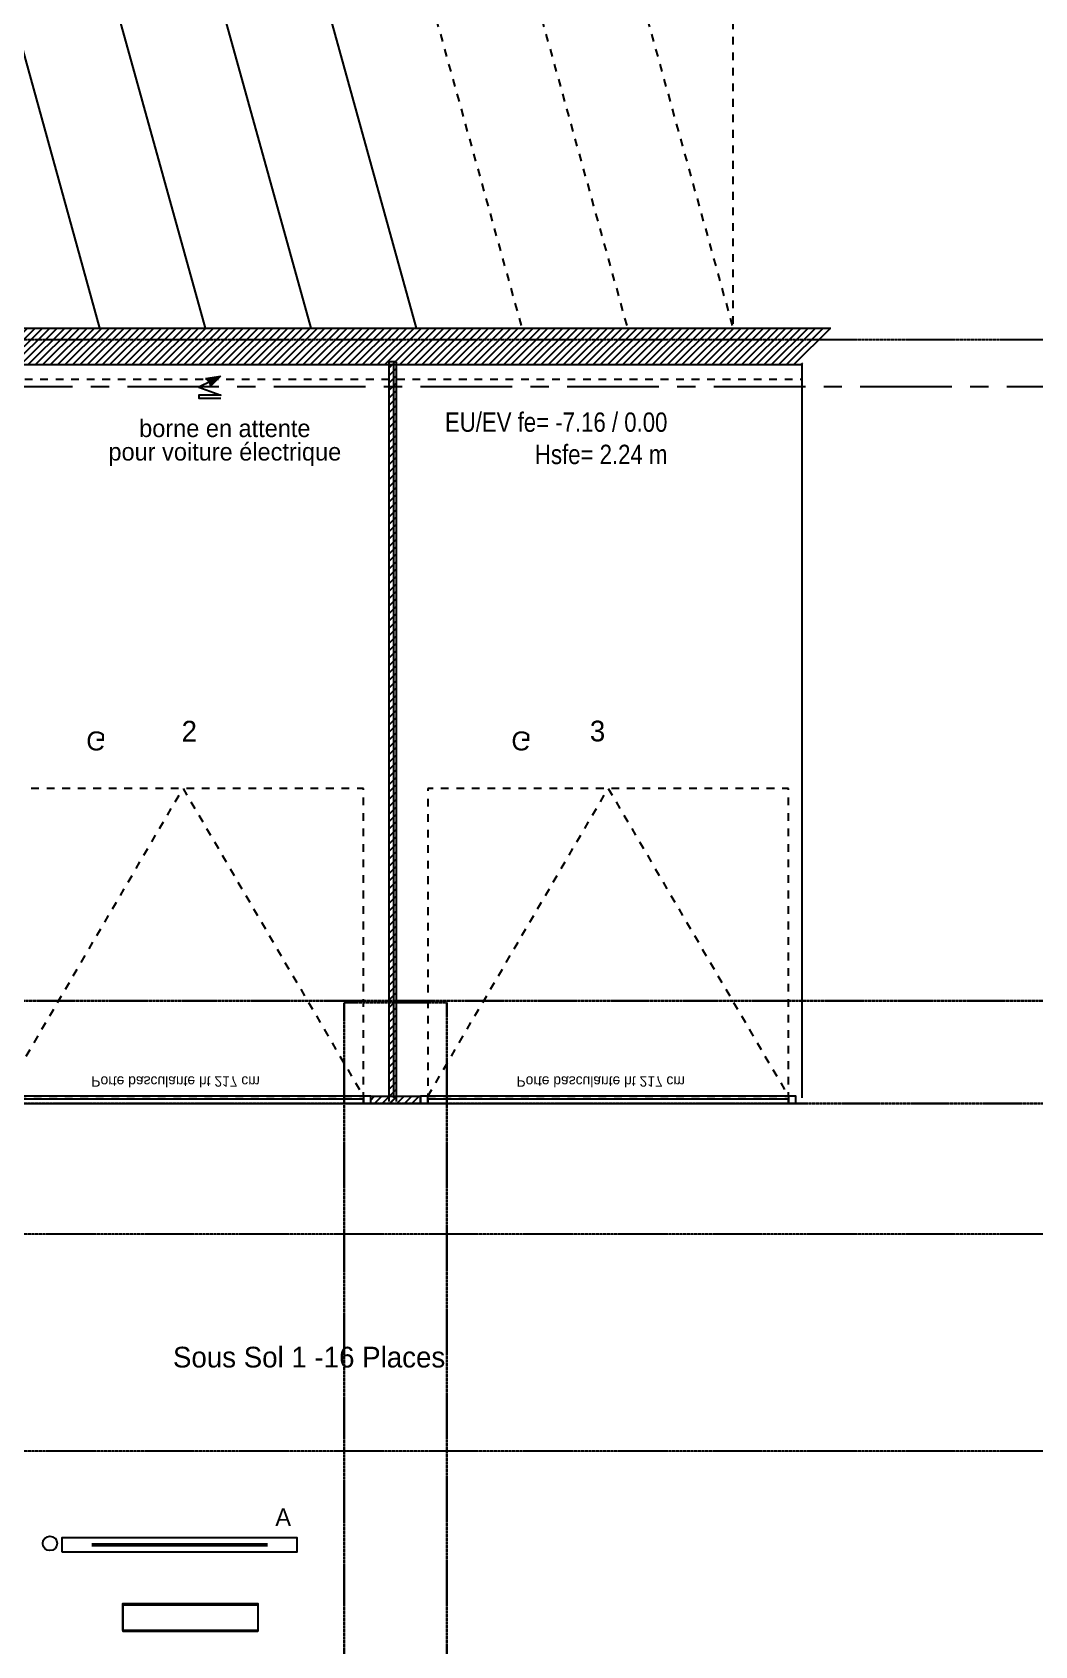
# Model space of a CAD drawing. Header units: centimetres. Extents: x 2191 to 12545, y -680 to 18662.
# Drawn here: x 5663 to 6347, y 4011 to 5111 of the extents above; entities that cross this region are included whole.
import ezdxf

# ---------------------------------------------------------------- set-up
doc = ezdxf.new("R2010")
doc.units = ezdxf.units.CM
for name, pattern in [('prlm_eu', [2, 1.25, -0.25, 0.25, -0.25]), ('Style de ligne -1', [0.41664, 0.20828, -0.20836]), ('VW-01', [0.41656, 0.20828, -0.20828])]:
    doc.linetypes.add(name, pattern=pattern)
doc.layers.add('B BATI-structure', color=40, linetype='VW-01', lineweight=30)
doc.layers.add('prlm-ELEC-CFO', color=1, linetype='Continuous', lineweight=25)
for name, color, linetype in [('B GÈnÈral_Hatch', 252, 'Continuous'), ('B Général', 252, 'Continuous'), ('C ANNOTATIONS-axes horizontaux', 252, 'Style de ligne -1'), ('C ANNOTATIONS-prestations', 252, 'Continuous'), ('C ANNOTATIONS-texte', 252, 'Continuous'), ('prlm-EAU-EUEV', 25, 'Continuous'), ('prlm-GT', 242, 'Continuous')]:
    doc.layers.add(name, color=color, linetype=linetype)
doc.styles.add('Eurostile', font='Eurosti.TTF')
doc.styles.add('prlm-eau-euev', font='pala.ttf', dxfattribs={"height": 18})
doc.styles.add('prlm-elec-cfo', font='comic.ttf', dxfattribs={"height": 12})
pattern_1 = [(45, (0, 0), (2.4253472, -2.6458333), [])]

# ---------------------------------------------------------------- blocks, each defined once
blk = doc.blocks.new('A 70.Parking Spaces-4')
at = {"layer": 'B Général', "linetype": 'Continuous'}
for p, q in [((0, 0), (0, 500)), ((278.5, 0), (278.5, 500)), ((557, 0), (557, 500)), ((0, 0), (557, 0))]:
    blk.add_line(p, q, dxfattribs=at)
at = {"layer": 'B Général', "extrusion": (0, 0, -1), "char_height": 14.12, "attachment_point": 5, "text_direction": (1, 0, 0), "line_spacing_factor": 0.894142, "style": 'Eurostile'}
for s, insert in [('2', (139.25, 250)), ('3', (417.75, 250))]:
    blk.add_mtext(s, dxfattribs=dict(at, insert=insert))
blk = doc.blocks.new('A 70.Groupe-3-1')
at = {"layer": 'B Général', "linetype": 'Continuous'}
blk.add_line((4557.3, 5425.9), (5205.2, 5425.9), dxfattribs=at)
at = {"layer": 'B Général', "linetype": 'VW-01', "ltscale": 25.4}
for p, q in [((6141, 5425.4), (6141, 4909.4)), ((4485.7, 5167.6), (6141, 5167.6))]:
    blk.add_line(p, q, dxfattribs=at)
at = {"layer": 'B Général', "linetype": 'Continuous', "flags": 128}
for points in [[(4557.3, 5425.9), (4485.7, 5167.6), (4557.3, 4909.4)], [(4629.2, 5425.9), (4557.5, 5167.6), (4629.2, 4909.4)], [(4701.2, 5425.9), (4629.5, 5167.6), (4701.2, 4909.4)], [(4773.2, 5425.9), (4701.5, 5167.6), (4773.2, 4909.4)], [(4845.2, 5425.9), (4773.5, 5167.6), (4845.2, 4909.4)], [(4917.2, 5425.9), (4845.5, 5167.6), (4917.2, 4909.4)], [(4989.2, 5425.9), (4917.5, 5167.6), (4989.2, 4909.4)], [(5061.2, 5425.9), (4989.5, 5167.6), (5061.2, 4909.4)], [(5133.2, 5425.9), (5061.5, 5167.6), (5133.2, 4909.4)], [(5205.2, 5425.9), (5133.5, 5167.6), (5205.2, 4909.4)], [(5277.1, 5425.9), (5205.5, 5167.6), (5277.1, 4909.4)], [(5349.1, 5425.9), (5277.5, 5167.6), (5349.1, 4909.4)], [(5421.1, 5425.9), (5349.5, 5167.6), (5421.1, 4909.4)], [(5493.1, 5425.9), (5421.5, 5167.6), (5493.1, 4909.4)], [(5565.1, 5425.9), (5493.5, 5167.6), (5565.1, 4909.4)], [(5637.1, 5425.9), (5565.5, 5167.6), (5637.1, 4909.4)], [(5709.1, 5425.9), (5637.5, 5167.6), (5709.1, 4909.4)], [(5781.1, 5425.9), (5709.5, 5167.6), (5781.1, 4909.4)], [(5853.1, 5425.9), (5781.5, 5167.6), (5853.1, 4909.4)], [(5925.1, 5425.9), (5853.5, 5167.6), (5925.1, 4909.4)]]:
    blk.add_lwpolyline(points, dxfattribs=at)
at = {"layer": 'B Général', "linetype": 'VW-01', "ltscale": 25.4, "flags": 128}
for points in [[(5997.1, 5425.9), (5925.5, 5167.6), (5997.1, 4909.4)], [(6069.1, 5425.9), (5997.5, 5167.6), (6069.1, 4909.4)], [(6141.1, 5425.9), (6069.5, 5167.6), (6141.1, 4909.4)]]:
    blk.add_lwpolyline(points, dxfattribs=at)
blk = doc.blocks.new('A 70.Porte basculante ht200cm')
at = {"layer": 'B Général', "linetype": 'Style de ligne -1', "ltscale": 25.4}
for p, q in [((-123, -2.5), (0, -212.5)), ((0, -212.5), (123, -2.5))]:
    blk.add_line(p, q, dxfattribs=at)
at = {"layer": 'B Général', "linetype": 'Continuous', "flags": 128}
for points in [[(-128, 2.5), (128, 2.5), (128, -2.5), (-128, -2.5)], [(-123, 2.5), (123, 2.5), (123, -0.5), (-123, -0.5)]]:
    blk.add_lwpolyline(points, close=True, dxfattribs=at)
at = {"layer": 'B Général', "flags": 128}
for points in [[(-128, 2.5), (-123, 2.5), (-123, -2.5), (-128, -2.5)], [(123, 2.5), (128, 2.5), (128, -2.5), (123, -2.5)]]:
    blk.add_lwpolyline(points, close=True, dxfattribs=at)
at = {"layer": 'B Général', "linetype": 'Style de ligne -1', "ltscale": 25.4, "flags": 128}
blk.add_lwpolyline([(-123, -2.5), (123, -2.5), (123, -212.5), (-123, -212.5)], close=True, dxfattribs=at)
at = {"layer": 'B Général', "insert": (-66, -238.4), "char_height": 12.9, "attachment_point": 1, "line_spacing_factor": 0.894142, "style": 'Eurostile'}
blk.add_mtext('G', dxfattribs=at)
at = {"layer": 'C ANNOTATIONS-prestations', "insert": (-62.6, -9), "char_height": 7.059, "attachment_point": 1, "line_spacing_factor": 0.894142, "style": 'Eurostile'}
blk.add_mtext('Porte basculante ht 217 cm', dxfattribs=at)
blk = doc.blocks.new('xi.alim')
at = {"layer": 'prlm-ELEC-CFO', "lineweight": 5}
blk.add_hatch(color=0, dxfattribs=at).paths.add_polyline_path([(-3, 6), (-0.1, 3.7), (0, 0), (7.5, 7.5)])
at = {"layer": 'prlm-ELEC-CFO', "color": 0}
blk.add_lwpolyline([(1, 4.2), (-7.5, 0), (7.5, -5.5), (-7.5, -5.5), (-7.5, -7.5), (7.5, -7.5)], dxfattribs=at)
at = {"layer": 'prlm-ELEC-CFO', "color": 0, "lineweight": 5, "flags": 128}
blk.add_lwpolyline([(-3, 6), (-0.1, 3.7), (0, 0), (7.5, 7.5)], close=True, dxfattribs=at)
blk = doc.blocks.new('xi.lumA')
at = {"layer": 'prlm-ELEC-CFO', "color": 0, "linetype": 'ByBlock', "lineweight": -2, "ltscale": 50}
blk.add_lwpolyline([(-80, -5), (-80, 5), (80, 5), (80, -5)], close=True, dxfattribs=at)
at = {"layer": 'prlm-ELEC-CFO', "color": 0, "linetype": 'ByBlock', "lineweight": 5, "ltscale": 50, "const_width": 2.6}
blk.add_lwpolyline([(-60, 0), (60, 0), (60, 0)], dxfattribs=at)

msp = doc.modelspace()

# ---------------------------------------------------------------- hatches: boundary and pattern name
at = {"layer": 'B GÈnÈral_Hatch', "linetype": 'Continuous'}
h = msp.add_hatch(dxfattribs=at)
h.set_pattern_fill('50_BETON', color=256, style=0, pattern_type=2)
h.set_pattern_definition(pattern_1)
h.paths.add_polyline_path([(6187.9, 4884.4), (6207.9, 4909.4), (4527.7, 4909.4), (4529.5, 4884.4)])
h = msp.add_hatch(dxfattribs=at)
h.set_pattern_fill('50_BETON', color=256, style=0, pattern_type=2)
h.set_pattern_definition(pattern_1)
h.paths.add_polyline_path([(5906.5, 4381.9), (5911.5, 4381.9), (5911.5, 4886.3), (5906.5, 4886.3)])
h = msp.add_hatch(dxfattribs=at)
h.set_pattern_fill('50_BETON', color=256, style=0, pattern_type=2)
h.set_pattern_definition(pattern_1)
h.paths.add_polyline_path([(5894, 4385.4), (5894, 4380.4), (5928, 4380.4), (5928, 4385.4)])

# ---------------------------------------------------------------- linework, layer by layer
at = {"layer": 'B BATI-structure', "flags": 128}
for points in [[(5203, 4380.4), (7614.5, 4380.4), (7614.5, 4450.4), (5203, 4450.4)], [(5946, 3709.4), (5946, 4449.4), (5876, 4449.4), (5876, 3709.4)]]:
    msp.add_lwpolyline(points, close=True, dxfattribs=at)
at = {"layer": 'B Général', "linetype": 'Continuous', "lineweight": 18}
for p, q in [((4527.7, 4909.4), (6207.9, 4909.4)), ((5203, 4884.4), (6187.9, 4884.4)), ((5906.5, 4381.9), (5906.5, 4886.3)), ((5911.5, 4381.9), (5911.5, 4886.3)), ((5894, 4385.4), (5928, 4385.4)), ((5894, 4380.4), (5928, 4380.4))]:
    msp.add_line(p, q, dxfattribs=at)
at = {"layer": 'B Général', "linetype": 'Continuous'}
for p, q in [((4527.7, 4909.4), (6207.9, 4909.4)), ((5203, 4884.4), (6187.9, 4884.4)), ((5911.5, 4886.3), (5906.5, 4886.3)), ((5906.5, 4381.9), (5906.5, 4886.3)), ((5911.5, 4381.9), (5911.5, 4886.3)), ((5894, 4385.4), (5928, 4385.4)), ((5894, 4380.4), (5894, 4385.4)), ((5894, 4380.4), (5928, 4380.4)), ((5928, 4380.4), (5928, 4385.4))]:
    msp.add_line(p, q, dxfattribs=at)
at = {"layer": 'B Général', "linetype": 'VW-01', "ltscale": 25.4}
msp.add_line((5203, 4874.4), (6187.9, 4874.4), dxfattribs=at)
at = {"layer": 'C ANNOTATIONS-axes horizontaux'}
for p, q in [((12370.8, 4901.4), (2960.8, 4901.4)), ((12370.8, 4901.4), (2960.8, 4901.4)), ((12370.8, 4291.4), (2960.8, 4291.4)), ((12370.8, 4291.4), (2960.8, 4291.4)), ((12370.8, 4143.4), (2960.8, 4143.4)), ((12370.8, 4143.4), (2960.8, 4143.4))]:
    msp.add_line(p, q, dxfattribs=at)
at = {"layer": 'prlm-EAU-EUEV', "linetype": 'prlm_eu', "ltscale": 50}
msp.add_line((4628, 4869.5), (7602, 4869.5), dxfattribs=at)
at = {"layer": 'prlm-ELEC-CFO', "ltscale": 25}
msp.add_circle((5675.2, 4080.4), 4.91, dxfattribs=at)
at = {"layer": 'prlm-GT'}
for points in [[(5816.9, 4021), (5725, 4021), (5725, 4039.4), (5816.9, 4039.4)], [(5817.1, 4020.2), (5725.2, 4020.2), (5725.2, 4038.5), (5817.1, 4038.5)]]:
    msp.add_lwpolyline(points, close=True, dxfattribs=at)

# ---------------------------------------------------------------- block references
at = {"layer": 'B Général'}
msp.add_blockref('A 70.Groupe-3-1', (0, 0), dxfattribs=at)
at = {"layer": 'B Général', "xscale": -1, "rotation": 180}
for name, p in [('A 70.Parking Spaces-4', (5631, 4884.4)), ('A 70.Porte basculante ht200cm', (5766, 4382.9)), ('A 70.Porte basculante ht200cm', (6056, 4382.9))]:
    msp.add_blockref(name, p, dxfattribs=at)
at = {"layer": 'prlm-ELEC-CFO'}
for name, p in [('xi.alim', (5784.2, 4869)), ('xi.lumA', (5763.6, 4079.4))]:
    msp.add_blockref(name, p, dxfattribs=at)

# ---------------------------------------------------------------- texts
at = {"layer": 'C ANNOTATIONS-texte', "insert": (5759.1, 4214.5), "char_height": 14.118, "width": 1262.37, "attachment_point": 1, "line_spacing_factor": 0.894142, "style": 'Eurostile'}
msp.add_mtext('Sous Sol 1 -16 Places', dxfattribs=at)
at = {"layer": 'prlm-EAU-EUEV', "insert": (6096.4, 4834.1), "char_height": 13.2, "width": 176.441, "attachment_point": 6, "style": 'prlm-eau-euev'}
msp.add_mtext('\\pxt15000;{\\fArial Narrow|b0|i0|c0|p34;EU/EV fe= -7.16 / 0.00 Hsfe= 2.24 m}', dxfattribs=at)
at = {"layer": 'prlm-ELEC-CFO', "lineweight": 20, "insert": (5834.3, 4104.3), "char_height": 12, "attachment_point": 2, "line_spacing_factor": 0.8, "style": 'prlm-elec-cfo', "bg_fill": 3, "box_fill_scale": 0.95, "bg_fill_color": 256, "bg_fill_transparency": 0}
msp.add_mtext('A', dxfattribs=at)

# ---------------------------------------------------------------- next in the draw order: texts
at = {"layer": 'prlm-ELEC-CFO', "lineweight": 20, "insert": (5794.5, 4847), "char_height": 12, "attachment_point": 2, "line_spacing_factor": 0.8, "style": 'prlm-elec-cfo', "bg_fill": 3, "box_fill_scale": 0.95, "bg_fill_color": 256, "bg_fill_transparency": 0}
msp.add_mtext('borne en attente \\Ppour voiture électrique', dxfattribs=at)

doc.saveas('drawing.dxf')
